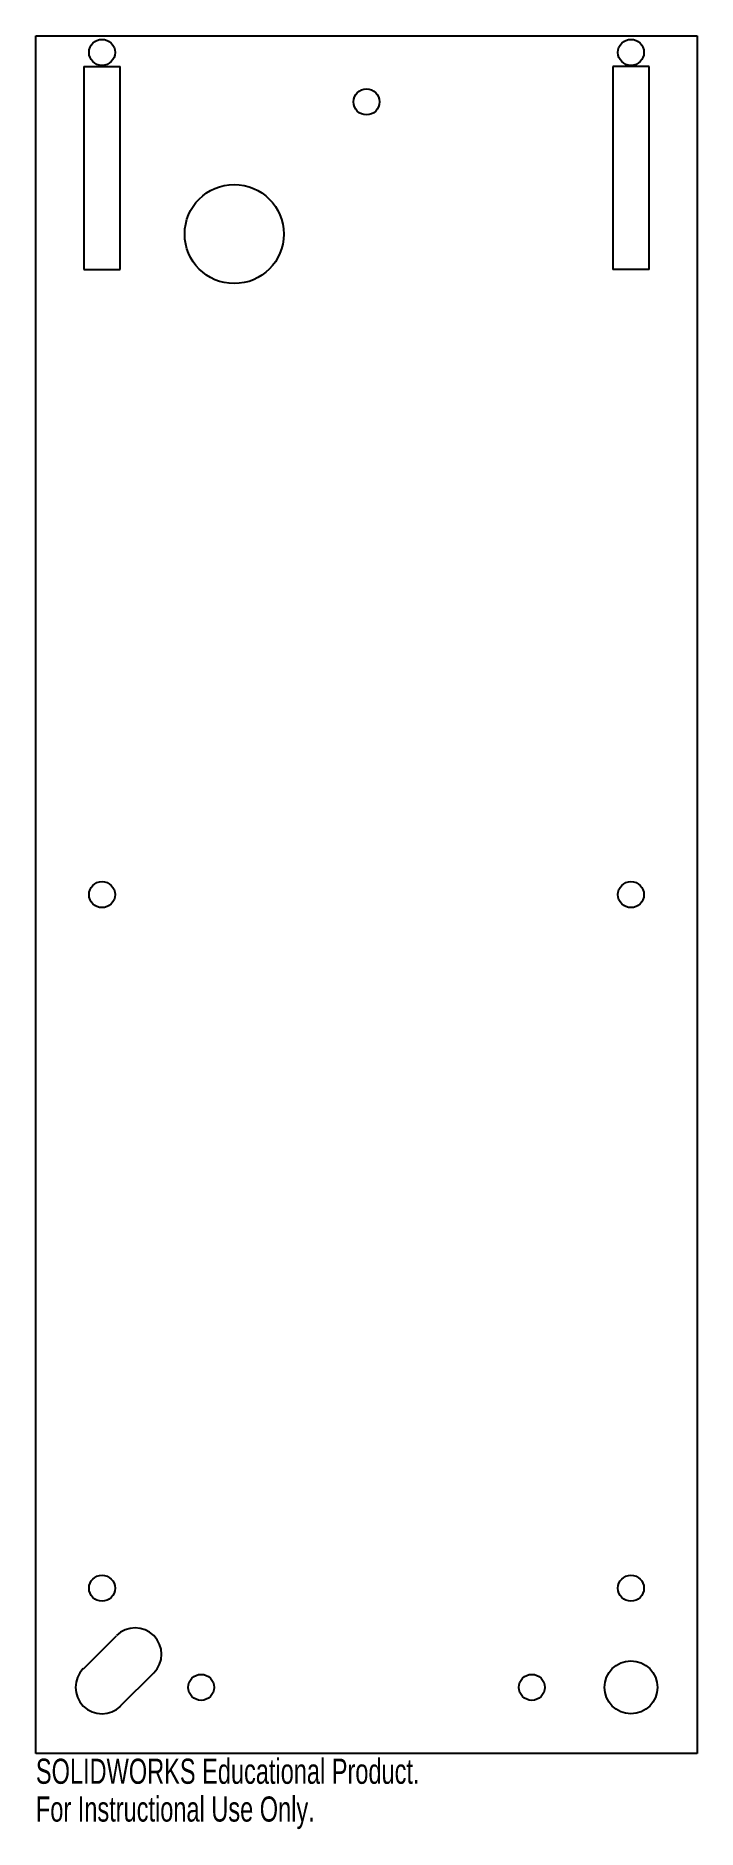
# Model space of a CAD drawing. Header units: inches. Extents: x -2.5 to 2.5, y -7.1 to 6.5.
import ezdxf

# ---------------------------------------------------------------- set-up
doc = ezdxf.new("R2010")
doc.units = ezdxf.units.IN
doc.header["$MEASUREMENT"] = 0
doc.styles.add('SLDTEXTSTYLE0', font='TXT', dxfattribs={"width": 0.7})

msp = doc.modelspace()

# ---------------------------------------------------------------- linework, layer by layer
at = {"color": 7, "linetype": 'Continuous', "lineweight": 25}
for p, q in [((-2.5, -6.5), (-2.5, 6.5)), ((-2.5, 6.5), (2.5, 6.5)), ((2.5, 6.5), (2.5, -6.5)), ((-2.138, 6.268), (-2.138, 4.732)), ((-2.138, 6.268), (-1.862, 6.268)), ((-1.862, 4.732), (-1.862, 6.268)), ((1.862, 6.268), (1.862, 4.732)), ((2.138, 6.268), (1.862, 6.268)), ((2.138, 4.732), (2.138, 6.268)), ((-2.138, 4.732), (-1.862, 4.732)), ((2.138, 4.732), (1.862, 4.732)), ((-2.141, -5.859), (-1.891, -5.609)), ((-1.859, -6.141), (-1.609, -5.891)), ((2.5, -6.5), (-2.5, -6.5))]:
    msp.add_line(p, q, dxfattribs=at)
for centre, radius in [((-2, 6.375), 0.0984), ((2, 6.375), 0.0984), ((0, 6), 0.0984), ((-1, 5), 0.375), ((-2, 0), 0.0984), ((2, 0), 0.0984), ((-2, -5.25), 0.0984), ((2, -5.25), 0.0984), ((2, -6), 0.2), ((-1.25, -6), 0.0984), ((1.25, -6), 0.0984)]:
    msp.add_circle(centre, radius, dxfattribs=at)
for centre, start, end in [((-1.75, -5.75), 315, 135), ((-2, -6), 135, 315)]:
    msp.add_arc(centre, 0.2, start, end, dxfattribs=at)

# ---------------------------------------------------------------- texts
at = {"color": 7, "linetype": 'Continuous', "char_height": 0.1903, "attachment_point": 1, "style": 'SLDTEXTSTYLE0'}
for s, insert in [('SOLIDWORKS Educational Product.', (-2.5, -6.54)), ('For Instructional Use Only.', (-2.5, -6.826))]:
    msp.add_mtext(s, dxfattribs=dict(at, insert=insert))

doc.saveas('drawing.dxf')
